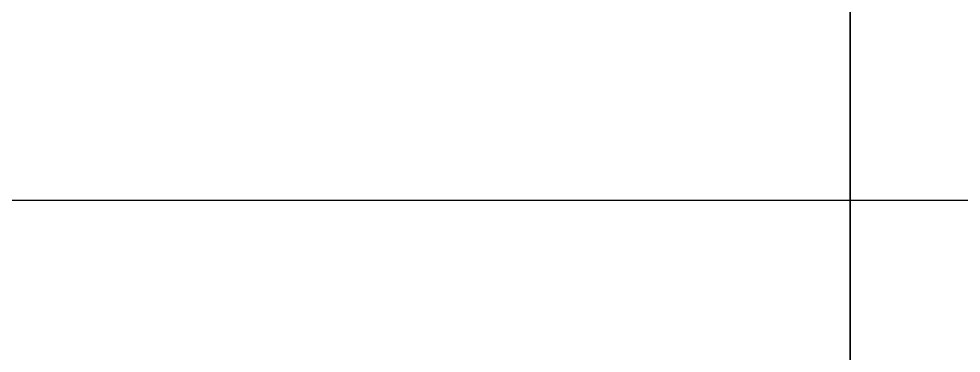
# Model space of a CAD drawing. Header units: inches. Extents: x 16065 to 240872, y 14603 to 37076.
# Drawn here: x 22437.4 to 22624.5, y 18777.7 to 18844.2 of the extents above; entities that cross this region are included whole.
import ezdxf

# ---------------------------------------------------------------- set-up
doc = ezdxf.new("R2010")
doc.units = ezdxf.units.IN
doc.header["$MEASUREMENT"] = 0
doc.linetypes.add('CENTER', pattern=[2, 1.25, -0.25, 0.25, -0.25])
doc.layers.add('PDF10_Geometry', color=7, linetype='Continuous')
doc.layers.add('PRO HUB', color=12, linetype='Continuous')

# ---------------------------------------------------------------- blocks, each defined once
blk = doc.blocks.new('hhh')
at = {"linetype": 'CENTER'}
blk.add_line((217.30265, -17.13441), (224.11065, -17.13441), dxfattribs=at)
at = {"layer": 'PDF10_Geometry', "lineweight": 9}
for points in [[(217.30265, -17.21403), (217.30265, -17.05479)], [(217.30462, -17.13441), (216.88282, -17.13441)]]:
    blk.add_lwpolyline(points, dxfattribs=at)
blk = doc.blocks.new('mm')
at = {"layer": 'PRO HUB', "color": 2, "linetype": 'Continuous'}
blk.add_line((217.14195, -14.12735), (217.14195, -14.23245), dxfattribs=at)
at = {"layer": 'PRO HUB', "color": 3, "linetype": 'CENTER'}
blk.add_line((216.90924, -14.1799), (217.15727, -14.1799), dxfattribs=at)

msp = doc.modelspace()

# ---------------------------------------------------------------- linework, layer by layer
msp.add_open_spline([(19700.7453, 21216.29254), (20897.07389, 20708.05365), (22824.48941, 19850.93499), (26868.44058, 18287.01634), (30516.36333, 17530.31409), (35462.14712, 17530.31409), (39099.37122, 17545.28939), (41523.6453, 17530.19254)], degree=3, knots=[0, 0, 0, 0, 3.550687011, 7.088547091, 10.454405696, 13.763203424, 20.37636341, 20.37636341, 20.37636341, 20.37636341])

# ---------------------------------------------------------------- block references
at = {"xscale": 1100, "yscale": 1100, "zscale": 1100}
for name, p in [('mm', (-216253.70933, 34405.9949)), ('hhh', (-216430.48081, 37655.95803))]:
    msp.add_blockref(name, p, dxfattribs=at)
at = {"xscale": -1100, "yscale": 1100, "zscale": 1100, "rotation": 180}
msp.add_blockref('mm', (-216253.70933, 3210.21571), dxfattribs=at)

doc.saveas('drawing.dxf')
